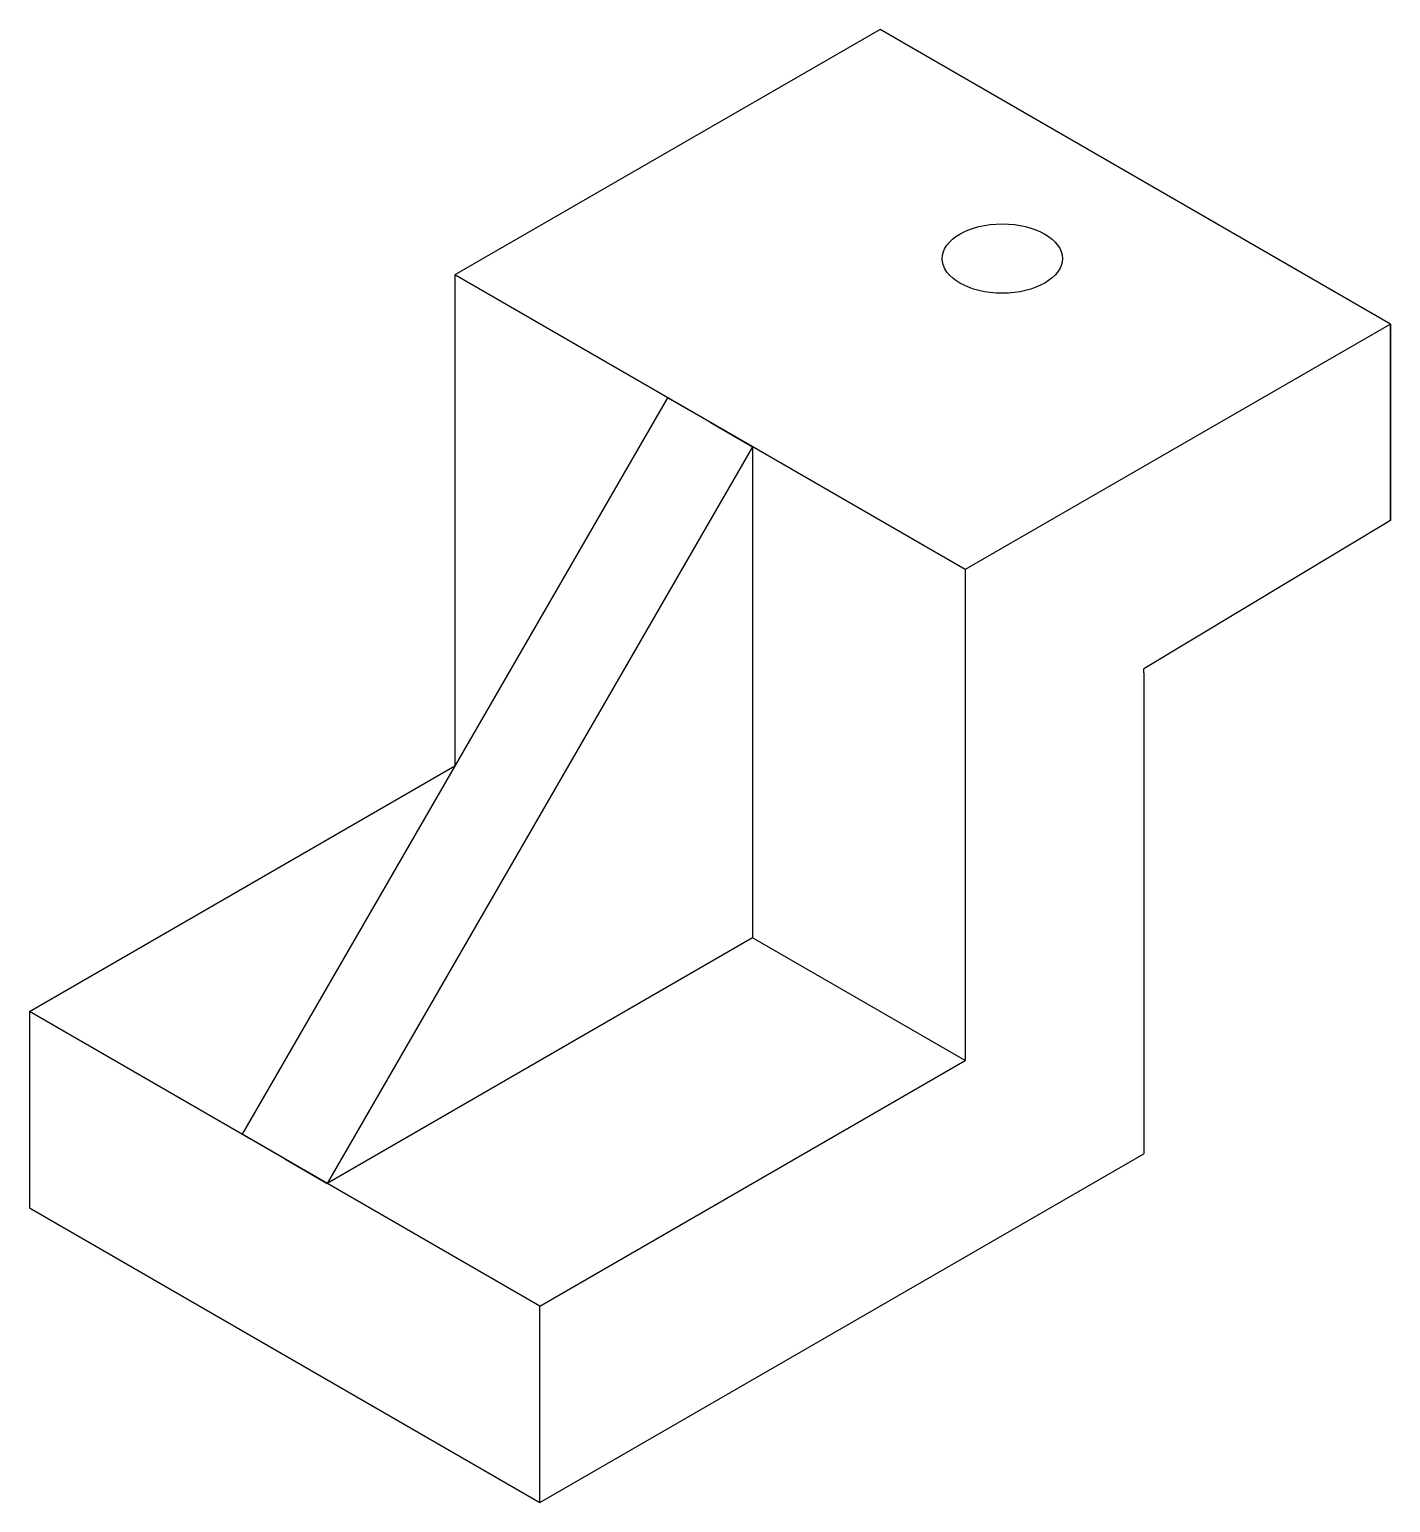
# Model space of a CAD drawing. Header units: millimetres. Extents: x 2329 to 2467, y 1875 to 2025.
import ezdxf

# ---------------------------------------------------------------- set-up
doc = ezdxf.new("R2010")
doc.units = ezdxf.units.MM

msp = doc.modelspace()

# ---------------------------------------------------------------- linework, layer by layer
for p, q in [((2415.51, 2025.08), (2372.21, 2000.08)), ((2415.51, 2025.08), (2402.52, 2017.58)), ((2467.47, 1995.08), (2415.51, 2025.08)), ((2424.17, 1970.08), (2372.21, 2000.08)), ((2372.21, 2000.08), (2372.21, 1950.08)), ((2467.47, 1995.08), (2424.17, 1970.08)), ((2467.47, 1995.08), (2424.17, 1970.08)), ((2467.47, 1975.08), (2467.47, 1995.08)), ((2467.47, 1995.08), (2467.47, 1975.08)), ((2393.86, 1987.58), (2350.55, 1912.58)), ((2398.19, 1985.08), (2393.86, 1987.58)), ((2398.19, 1985.08), (2402.52, 1982.58)), ((2402.52, 1982.58), (2359.22, 1907.58)), ((2402.52, 1982.58), (2402.52, 1932.58)), ((2467.47, 1975.08), (2442.37, 1959.98)), ((2424.17, 1970.08), (2424.17, 1920.08)), ((2442.37, 1959.57), (2442.37, 1959.98)), ((2442.37, 1959.57), (2442.37, 1910.59)), ((2328.9, 1925.08), (2372.21, 1950.08)), ((2402.52, 1932.58), (2359.22, 1907.58)), ((2424.17, 1920.08), (2402.52, 1932.58)), ((2328.9, 1925.08), (2328.9, 1905.08)), ((2380.87, 1895.08), (2328.9, 1925.08)), ((2380.87, 1895.08), (2424.17, 1920.08)), ((2354.89, 1910.08), (2350.55, 1912.58)), ((2354.89, 1910.08), (2359.22, 1907.58)), ((2380.87, 1875.08), (2442.37, 1910.59)), ((2328.9, 1905.08), (2380.87, 1875.08)), ((2380.87, 1875.08), (2380.87, 1895.08)), ((2380.87, 1875.08), (2380.87, 1895.08))]:
    msp.add_line(p, q)
msp.add_ellipse((2427.94, 2001.75), major_axis=(-6.12, 0), ratio=0.57735)

doc.saveas('drawing.dxf')
